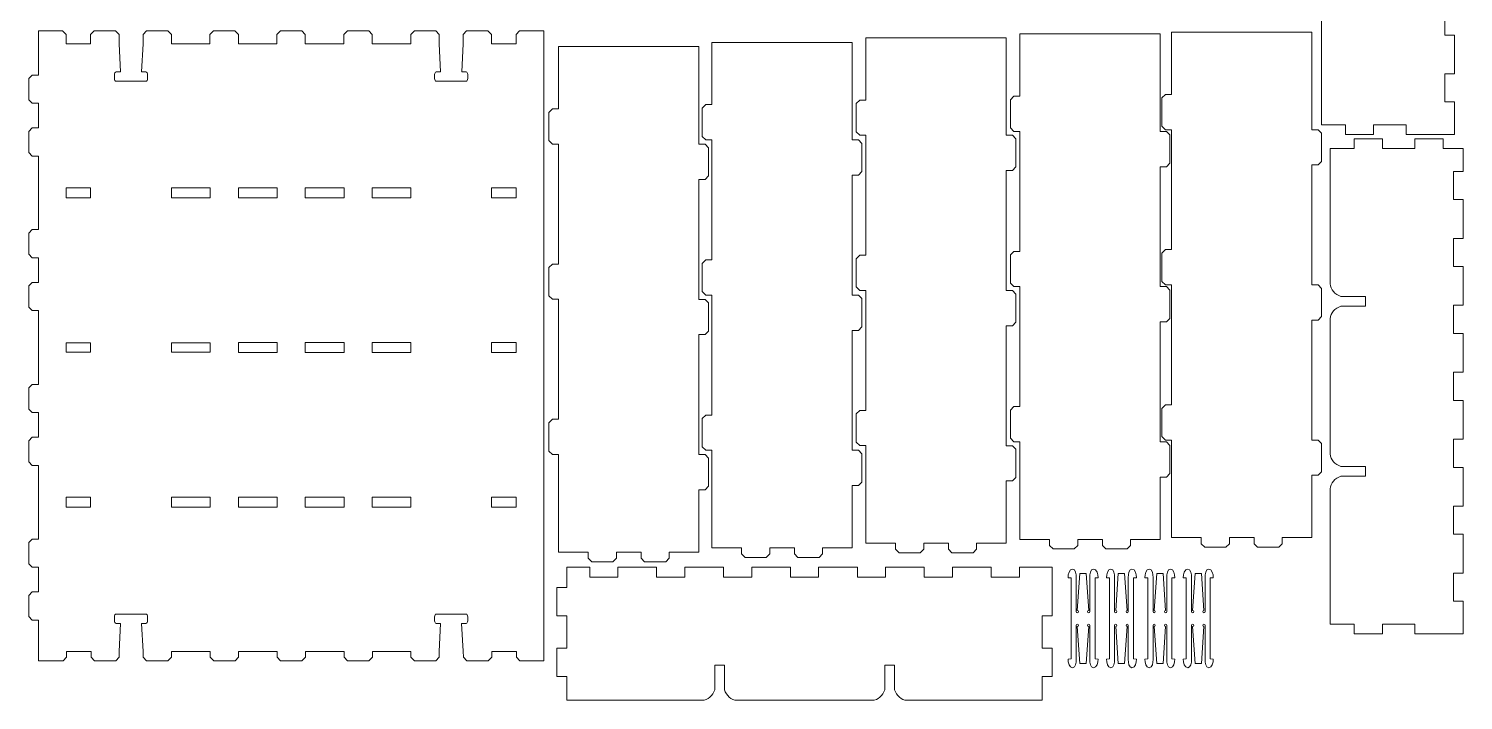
# Model space of a CAD drawing. Header units: inches. Extents: x 2 to 811, y -447 to -2.
# Drawn here: x 403.4 to 810.7, y -446.8 to -256.1 of the extents above; entities that cross this region are included whole.
import ezdxf

# ---------------------------------------------------------------- set-up
doc = ezdxf.new("R2010")
doc.units = ezdxf.units.IN
doc.header["$MEASUREMENT"] = 0
doc.layers.add('Layer 1', color=7, linetype='Continuous')

# ---------------------------------------------------------------- blocks, each defined once
blk = doc.blocks.new('block 3')
at = {"layer": 'Layer 1', "lineweight": 0}
blk.add_lwpolyline([(593.67, -261.18), (553.83, -261.18), (553.83, -278.87), (552.1, -278.87), (551.1, -279.87), (551.1, -287.87), (552.1, -288.87), (553.83, -288.87), (553.83, -322.93), (552.1, -322.93), (551.1, -323.93), (551.1, -331.93), (552.1, -332.93), (553.83, -332.93), (553.83, -367), (552.1, -367), (551.1, -368), (551.1, -376), (552.1, -377), (553.83, -377), (553.83, -404.69), (562.26, -404.69), (562.27, -406.42), (563.27, -407.42), (569.27, -407.42), (570.27, -406.42), (570.26, -404.69), (577.26, -404.69), (577.27, -406.42), (578.27, -407.42), (584.27, -407.42), (585.27, -406.42), (585.26, -404.69), (593.67, -404.69), (593.67, -387), (595.44, -387), (596.44, -386), (596.44, -378), (595.44, -377), (593.67, -377), (593.67, -342.94), (595.44, -342.94), (596.44, -341.94), (596.44, -333.94), (595.44, -332.94), (593.67, -332.94), (593.67, -298.88), (595.44, -298.88), (596.44, -297.88), (596.44, -289.88), (595.44, -288.88), (593.67, -288.88), (593.67, -261.18)], dxfattribs=at)
blk = doc.blocks.new('block 2')
at = {"layer": 'Layer 1'}
blk.add_blockref('block 3', (0, 0), dxfattribs=at)
blk = doc.blocks.new('block 8')
at = {"layer": 'Layer 1', "lineweight": 0}
for points in [[(420.98, -389.15), (414.02, -389.15), (414.02, -391.95), (420.98, -391.95), (420.98, -389.15)], [(454.92, -389.15), (443.92, -389.15), (443.92, -391.95), (454.92, -391.95), (454.92, -389.15)], [(473.92, -389.15), (462.92, -389.15), (462.92, -391.95), (473.92, -391.95), (473.92, -389.15)], [(492.92, -389.15), (481.92, -389.15), (481.92, -391.95), (492.92, -391.95), (492.92, -389.15)], [(511.92, -389.15), (500.92, -389.15), (500.92, -391.95), (511.92, -391.95), (511.92, -389.15)], [(541.75, -389.15), (534.74, -389.15), (534.74, -391.95), (541.75, -391.95), (541.75, -389.15)]]:
    blk.add_lwpolyline(points, dxfattribs=at)
blk = doc.blocks.new('block 9')
at = {"layer": 'Layer 1', "lineweight": 0}
for points in [[(420.98, -345.27), (414.02, -345.27), (414.02, -347.97), (420.98, -347.97), (420.98, -345.27)], [(454.92, -345.27), (443.92, -345.27), (443.92, -347.97), (454.92, -347.97), (454.92, -345.27)], [(473.92, -345.22), (462.92, -345.22), (462.92, -348.02), (473.92, -348.02), (473.92, -345.22)], [(492.92, -345.22), (481.92, -345.22), (481.92, -348.02), (492.92, -348.02), (492.92, -345.22)], [(511.92, -345.22), (500.92, -345.22), (500.92, -348.02), (511.92, -348.02), (511.92, -345.22)], [(541.75, -345.22), (534.74, -345.22), (534.74, -348.02), (541.75, -348.02), (541.75, -345.22)]]:
    blk.add_lwpolyline(points, dxfattribs=at)
blk = doc.blocks.new('block 10')
at = {"layer": 'Layer 1', "lineweight": 0}
for points in [[(420.98, -301.28), (414.02, -301.28), (414.02, -304.08), (420.98, -304.08), (420.98, -301.28)], [(454.92, -301.28), (443.92, -301.28), (443.92, -304.08), (454.92, -304.08), (454.92, -301.28)], [(473.92, -301.28), (462.92, -301.28), (462.92, -304.08), (473.92, -304.08), (473.92, -301.28)], [(492.92, -301.28), (481.92, -301.28), (481.92, -304.08), (492.92, -304.08), (492.92, -301.28)], [(511.92, -301.28), (500.92, -301.28), (500.92, -304.08), (511.92, -304.08), (511.92, -301.28)], [(541.75, -301.28), (534.74, -301.28), (534.74, -304.08), (541.75, -304.08), (541.75, -301.28)]]:
    blk.add_lwpolyline(points, dxfattribs=at)
blk = doc.blocks.new('block 7')
at = {"layer": 'Layer 1'}
for name in ['block 10', 'block 9', 'block 8']:
    blk.add_blockref(name, (0, 0), dxfattribs=at)
blk = doc.blocks.new('block 6')
at = {"layer": 'Layer 1'}
blk.add_blockref('block 7', (0, 0), dxfattribs=at)
blk = doc.blocks.new('block 5')
at = {"layer": 'Layer 1', "lineweight": 0}
blk.add_open_spline([(406.16, -423.99), (406.16, -423.99), (404.39, -423.99), (404.39, -423.99), (404.39, -423.99), (403.39, -422.99), (403.39, -422.99), (403.39, -422.99), (403.39, -416.99), (403.39, -416.99), (403.39, -416.99), (404.39, -415.99), (404.39, -415.99), (404.39, -415.99), (406.16, -415.99), (406.16, -415.99), (406.16, -415.99), (406.16, -408.99), (406.16, -408.99), (406.16, -408.99), (404.39, -408.99), (404.39, -408.99), (404.39, -408.99), (403.39, -407.99), (403.39, -407.99), (403.39, -407.99), (403.39, -401.99), (403.39, -401.99), (403.39, -401.99), (404.39, -400.99), (404.39, -400.99), (404.39, -400.99), (406.16, -400.99), (406.16, -400.99), (406.16, -400.99), (406.16, -380.11), (406.16, -380.11), (406.16, -380.11), (404.39, -380.11), (404.39, -380.11), (404.39, -380.11), (403.39, -379.11), (403.39, -379.11), (403.39, -379.11), (403.39, -373.11), (403.39, -373.11), (403.39, -373.11), (404.39, -372.11), (404.39, -372.11), (404.39, -372.11), (406.16, -372.11), (406.16, -372.11), (406.16, -372.11), (406.16, -365.11), (406.16, -365.11), (406.16, -365.11), (404.39, -365.11), (404.39, -365.11), (404.39, -365.11), (403.39, -364.11), (403.39, -364.11), (403.39, -364.11), (403.39, -358.11), (403.39, -358.11), (403.39, -358.11), (404.39, -357.11), (404.39, -357.11), (404.39, -357.11), (406.16, -357.11), (406.16, -357.11), (406.16, -357.11), (406.16, -336.14), (406.16, -336.14), (406.16, -336.14), (404.39, -336.14), (404.39, -336.14), (404.39, -336.14), (403.39, -335.14), (403.39, -335.14), (403.39, -335.14), (403.39, -329.14), (403.39, -329.14), (403.39, -329.14), (404.39, -328.14), (404.39, -328.14), (404.39, -328.14), (406.16, -328.14), (406.16, -328.14), (406.16, -328.14), (406.16, -321.14), (406.16, -321.14), (406.16, -321.14), (404.39, -321.14), (404.39, -321.14), (404.39, -321.14), (403.39, -320.14), (403.39, -320.14), (403.39, -320.14), (403.39, -314.14), (403.39, -314.14), (403.39, -314.14), (404.39, -313.14), (404.39, -313.14), (404.39, -313.14), (406.16, -313.14), (406.16, -313.14), (406.16, -313.14), (406.16, -292.26), (406.16, -292.26), (406.16, -292.26), (404.39, -292.26), (404.39, -292.26), (404.39, -292.26), (403.39, -291.26), (403.39, -291.26), (403.39, -291.26), (403.39, -285.26), (403.39, -285.26), (403.39, -285.26), (404.39, -284.26), (404.39, -284.26), (404.39, -284.26), (406.16, -284.26), (406.16, -284.26), (406.16, -284.26), (406.16, -277.26), (406.16, -277.26), (406.16, -277.26), (404.39, -277.26), (404.39, -277.26), (404.39, -277.26), (403.39, -276.26), (403.39, -276.26), (403.39, -276.26), (403.39, -270.26), (403.39, -270.26), (403.39, -270.26), (404.39, -269.26), (404.39, -269.26), (404.39, -269.26), (406.16, -269.26), (406.16, -269.26), (406.16, -269.26), (406.16, -256.74), (406.16, -256.74), (406.16, -256.74), (413.02, -256.74), (413.02, -256.74), (413.02, -256.74), (414.02, -257.74), (414.02, -257.74), (414.02, -257.74), (414.02, -260.4), (414.02, -260.4), (414.02, -260.4), (420.98, -260.4), (420.98, -260.4), (420.98, -260.4), (420.98, -257.74), (420.98, -257.74), (420.98, -257.74), (421.98, -256.74), (421.98, -256.74), (421.98, -256.74), (428.04, -256.74), (428.04, -256.74), (428.04, -256.74), (429.04, -257.74), (429.04, -257.74), (429.04, -257.74), (429.04, -260.4), (429.04, -260.4), (429.04, -260.4), (429.47, -268.39), (429.47, -268.39), (429.47, -268.39), (428.22, -268.39), (428.22, -268.39), (427.96, -268.39), (427.75, -268.73), (427.75, -269.15), (427.75, -269.15), (427.75, -270.27), (427.75, -270.27), (427.75, -270.69), (427.96, -271.03), (428.22, -271.03), (428.22, -271.03), (436.68, -271.03), (436.68, -271.03), (436.94, -271.03), (437.15, -270.69), (437.15, -270.27), (437.15, -270.27), (437.15, -269.15), (437.15, -269.15), (437.15, -268.73), (436.94, -268.39), (436.68, -268.39), (436.68, -268.39), (435.45, -268.39), (435.45, -268.39), (435.45, -268.39), (435.86, -260.4), (435.86, -260.4), (435.86, -260.4), (435.86, -257.74), (435.86, -257.74), (435.86, -257.74), (436.86, -256.74), (436.86, -256.74), (436.86, -256.74), (442.92, -256.74), (442.92, -256.74), (442.92, -256.74), (443.92, -257.74), (443.92, -257.74), (443.92, -257.74), (443.92, -260.4), (443.92, -260.4), (443.92, -260.4), (454.86, -260.4), (454.86, -260.4), (454.86, -260.4), (454.86, -257.74), (454.86, -257.74), (454.86, -257.74), (455.86, -256.74), (455.86, -256.74), (455.86, -256.74), (461.92, -256.74), (461.92, -256.74), (461.92, -256.74), (462.92, -257.74), (462.92, -257.74), (462.92, -257.74), (462.92, -260.4), (462.92, -260.4), (462.92, -260.4), (473.86, -260.4), (473.86, -260.4), (473.86, -260.4), (473.86, -257.74), (473.86, -257.74), (473.86, -257.74), (474.86, -256.74), (474.86, -256.74), (474.86, -256.74), (480.92, -256.74), (480.92, -256.74), (480.92, -256.74), (481.92, -257.74), (481.92, -257.74), (481.92, -257.74), (481.92, -260.4), (481.92, -260.4), (481.92, -260.4), (492.86, -260.4), (492.86, -260.4), (492.86, -260.4), (492.86, -257.74), (492.86, -257.74), (492.86, -257.74), (493.86, -256.74), (493.86, -256.74), (493.86, -256.74), (499.92, -256.74), (499.92, -256.74), (499.92, -256.74), (500.92, -257.74), (500.92, -257.74), (500.92, -257.74), (500.92, -260.4), (500.92, -260.4), (500.92, -260.4), (511.92, -260.4), (511.92, -260.4), (511.92, -260.4), (511.92, -257.74), (511.92, -257.74), (511.92, -257.74), (512.92, -256.74), (512.92, -256.74), (512.92, -256.74), (518.97, -256.74), (518.97, -256.74), (518.97, -256.74), (519.92, -257.74), (519.92, -257.74), (519.92, -257.74), (519.92, -260.4), (519.92, -260.4), (519.92, -260.4), (520.35, -268.39), (520.35, -268.39), (520.35, -268.39), (519.1, -268.39), (519.1, -268.39), (518.84, -268.39), (518.63, -268.73), (518.63, -269.15), (518.63, -269.15), (518.63, -270.27), (518.63, -270.27), (518.63, -270.69), (518.84, -271.03), (519.1, -271.03), (519.1, -271.03), (527.56, -271.03), (527.56, -271.03), (527.82, -271.03), (528.03, -270.69), (528.03, -270.27), (528.03, -270.27), (528.03, -269.15), (528.03, -269.15), (528.03, -268.73), (527.82, -268.39), (527.56, -268.39), (527.56, -268.39), (526.32, -268.39), (526.32, -268.39), (526.32, -268.39), (526.74, -260.4), (526.74, -260.4), (526.74, -260.4), (526.74, -257.74), (526.74, -257.74), (526.74, -257.74), (527.68, -256.74), (527.68, -256.74), (527.68, -256.74), (533.74, -256.74), (533.74, -256.74), (533.74, -256.74), (534.74, -257.74), (534.74, -257.74), (534.74, -257.74), (534.74, -260.4), (534.74, -260.4), (534.74, -260.4), (541.75, -260.4), (541.75, -260.4), (541.75, -260.4), (541.75, -257.74), (541.75, -257.74), (541.75, -257.74), (542.75, -256.74), (542.75, -256.74), (542.75, -256.74), (549.67, -256.74), (549.67, -256.74), (549.67, -256.74), (549.67, -435.56), (549.67, -435.56), (549.67, -435.56), (542.86, -435.56), (542.86, -435.56), (542.86, -435.56), (541.86, -434.56), (541.86, -434.56), (541.86, -434.56), (541.86, -432.92), (541.86, -432.92), (541.86, -432.92), (534.85, -432.92), (534.85, -432.92), (534.85, -432.92), (534.85, -434.56), (534.85, -434.56), (534.85, -434.56), (533.85, -435.56), (533.85, -435.56), (533.85, -435.56), (527.79, -435.56), (527.79, -435.56), (527.79, -435.56), (526.79, -434.56), (526.79, -434.56), (526.79, -434.56), (526.74, -432.85), (526.74, -432.85), (526.74, -432.85), (526.31, -424.93), (526.31, -424.93), (526.31, -424.93), (527.56, -424.93), (527.56, -424.93), (527.82, -424.93), (528.03, -424.59), (528.03, -424.18), (528.03, -424.18), (528.03, -423.06), (528.03, -423.06), (528.03, -422.64), (527.82, -422.3), (527.56, -422.3), (527.56, -422.3), (519.1, -422.3), (519.1, -422.3), (518.84, -422.3), (518.63, -422.64), (518.63, -423.06), (518.63, -423.06), (518.63, -424.18), (518.63, -424.18), (518.63, -424.59), (518.84, -424.93), (519.1, -424.93), (519.1, -424.93), (520.33, -424.93), (520.33, -424.93), (520.33, -424.93), (519.97, -432.92), (519.97, -432.92), (519.97, -432.92), (519.97, -434.56), (519.97, -434.56), (519.97, -434.56), (518.97, -435.56), (518.97, -435.56), (518.97, -435.56), (512.92, -435.56), (512.92, -435.56), (512.92, -435.56), (511.92, -434.56), (511.92, -434.56), (511.92, -434.56), (511.92, -432.92), (511.92, -432.92), (511.92, -432.92), (500.97, -432.92), (500.97, -432.92), (500.97, -432.92), (500.97, -434.56), (500.97, -434.56), (500.97, -434.56), (499.97, -435.56), (499.97, -435.56), (499.97, -435.56), (493.92, -435.56), (493.92, -435.56), (493.92, -435.56), (492.92, -434.56), (492.92, -434.56), (492.92, -434.56), (492.92, -432.92), (492.92, -432.92), (492.92, -432.92), (481.97, -432.92), (481.97, -432.92), (481.97, -432.92), (481.97, -434.56), (481.97, -434.56), (481.97, -434.56), (480.97, -435.56), (480.97, -435.56), (480.97, -435.56), (474.92, -435.56), (474.92, -435.56), (474.92, -435.56), (473.92, -434.56), (473.92, -434.56), (473.92, -434.56), (473.92, -432.92), (473.92, -432.92), (473.92, -432.92), (462.97, -432.92), (462.97, -432.92), (462.97, -432.92), (462.97, -434.56), (462.97, -434.56), (462.97, -434.56), (461.97, -435.56), (461.97, -435.56), (461.97, -435.56), (455.92, -435.56), (455.92, -435.56), (455.92, -435.56), (454.92, -434.56), (454.92, -434.56), (454.92, -434.56), (454.92, -432.92), (454.92, -432.92), (454.92, -432.92), (443.92, -432.92), (443.92, -432.92), (443.92, -432.92), (443.92, -434.56), (443.92, -434.56), (443.92, -434.56), (442.92, -435.56), (442.92, -435.56), (442.92, -435.56), (436.86, -435.56), (436.86, -435.56), (436.86, -435.56), (435.91, -434.56), (435.91, -434.56), (435.91, -434.56), (435.91, -432.92), (435.91, -432.92), (435.91, -432.92), (435.43, -424.93), (435.43, -424.93), (435.43, -424.93), (436.68, -424.93), (436.68, -424.93), (436.94, -424.93), (437.15, -424.59), (437.15, -424.18), (437.15, -424.18), (437.15, -423.06), (437.15, -423.06), (437.15, -422.64), (436.94, -422.3), (436.68, -422.3), (436.68, -422.3), (428.22, -422.3), (428.22, -422.3), (427.96, -422.3), (427.75, -422.64), (427.75, -423.06), (427.75, -423.06), (427.75, -424.18), (427.75, -424.18), (427.75, -424.59), (427.96, -424.93), (428.22, -424.93), (428.22, -424.93), (429.45, -424.93), (429.45, -424.93), (429.45, -424.93), (429.1, -432.92), (429.1, -432.92), (429.1, -432.92), (429.1, -434.56), (429.1, -434.56), (429.1, -434.56), (428.15, -435.56), (428.15, -435.56), (428.15, -435.56), (422.09, -435.56), (422.09, -435.56), (422.09, -435.56), (421.09, -434.56), (421.09, -434.56), (421.09, -434.56), (421.09, -432.92), (421.09, -432.92), (421.09, -432.92), (414.13, -432.92), (414.13, -432.92), (414.13, -432.92), (414.13, -434.56), (414.13, -434.56), (414.13, -434.56), (413.13, -435.56), (413.13, -435.56), (413.13, -435.56), (406.16, -435.56), (406.16, -435.56), (406.16, -435.56), (406.16, -423.99), (406.16, -423.99)], degree=3, knots=[0, 0, 0, 0, 1, 1, 1, 2, 2, 2, 3, 3, 3, 4, 4, 4, 5, 5, 5, 6, 6, 6, 7, 7, 7, 8, 8, 8, 9, 9, 9, 10, 10, 10, 11, 11, 11, 12, 12, 12, 13, 13, 13, 14, 14, 14, 15, 15, 15, 16, 16, 16, 17, 17, 17, 18, 18, 18, 19, 19, 19, 20, 20, 20, 21, 21, 21, 22, 22, 22, 23, 23, 23, 24, 24, 24, 25, 25, 25, 26, 26, 26, 27, 27, 27, 28, 28, 28, 29, 29, 29, 30, 30, 30, 31, 31, 31, 32, 32, 32, 33, 33, 33, 34, 34, 34, 35, 35, 35, 36, 36, 36, 37, 37, 37, 38, 38, 38, 39, 39, 39, 40, 40, 40, 41, 41, 41, 42, 42, 42, 43, 43, 43, 44, 44, 44, 45, 45, 45, 46, 46, 46, 47, 47, 47, 48, 48, 48, 49, 49, 49, 50, 50, 50, 51, 51, 51, 52, 52, 52, 53, 53, 53, 54, 54, 54, 55, 55, 55, 56, 56, 56, 57, 57, 57, 58, 58, 58, 59, 59, 59, 60, 60, 60, 61, 61, 61, 62, 62, 62, 63, 63, 63, 64, 64, 64, 65, 65, 65, 66, 66, 66, 67, 67, 67, 68, 68, 68, 69, 69, 69, 70, 70, 70, 71, 71, 71, 72, 72, 72, 73, 73, 73, 74, 74, 74, 75, 75, 75, 76, 76, 76, 77, 77, 77, 78, 78, 78, 79, 79, 79, 80, 80, 80, 81, 81, 81, 82, 82, 82, 83, 83, 83, 84, 84, 84, 85, 85, 85, 86, 86, 86, 87, 87, 87, 88, 88, 88, 89, 89, 89, 90, 90, 90, 91, 91, 91, 92, 92, 92, 93, 93, 93, 94, 94, 94, 95, 95, 95, 96, 96, 96, 97, 97, 97, 98, 98, 98, 99, 99, 99, 100, 100, 100, 101, 101, 101, 102, 102, 102, 103, 103, 103, 104, 104, 104, 105, 105, 105, 106, 106, 106, 107, 107, 107, 108, 108, 108, 109, 109, 109, 110, 110, 110, 111, 111, 111, 112, 112, 112, 113, 113, 113, 114, 114, 114, 115, 115, 115, 116, 116, 116, 117, 117, 117, 118, 118, 118, 119, 119, 119, 120, 120, 120, 121, 121, 121, 122, 122, 122, 123, 123, 123, 124, 124, 124, 125, 125, 125, 126, 126, 126, 127, 127, 127, 128, 128, 128, 129, 129, 129, 130, 130, 130, 131, 131, 131, 132, 132, 132, 133, 133, 133, 134, 134, 134, 135, 135, 135, 136, 136, 136, 137, 137, 137, 138, 138, 138, 139, 139, 139, 140, 140, 140, 141, 141, 141, 142, 142, 142, 143, 143, 143, 144, 144, 144, 145, 145, 145, 146, 146, 146, 147, 147, 147, 148, 148, 148, 149, 149, 149, 150, 150, 150, 151, 151, 151, 152, 152, 152, 153, 153, 153, 154, 154, 154, 155, 155, 155, 156, 156, 156, 157, 157, 157, 158, 158, 158, 159, 159, 159, 160, 160, 160, 161, 161, 161, 162, 162, 162, 163, 163, 163, 164, 164, 164, 165, 165, 165, 166, 166, 166, 167, 167, 167, 168, 168, 168, 169, 169, 169, 170, 170, 170, 171, 171, 171, 172, 172, 172, 173, 173, 173, 174, 174, 174, 175, 175, 175, 176, 176, 176, 177, 177, 177, 178, 178, 178, 179, 179, 179, 180, 180, 180, 181, 181, 181, 182, 182, 182, 183, 183, 183, 184, 184, 184, 185, 185, 185, 186, 186, 186, 187, 187, 187, 188, 188, 188, 188], dxfattribs=at)
at = {"layer": 'Layer 1'}
blk.add_blockref('block 6', (0, 0), dxfattribs=at)
blk = doc.blocks.new('block 4')
at = {"layer": 'Layer 1'}
blk.add_blockref('block 5', (0, 0), dxfattribs=at)
blk = doc.blocks.new('block 11')
at = {"layer": 'Layer 1', "lineweight": 0}
blk.add_lwpolyline([(637.2, -259.98), (597.35, -259.98), (597.35, -277.67), (595.63, -277.67), (594.63, -278.67), (594.63, -286.67), (595.63, -287.67), (597.35, -287.67), (597.35, -321.73), (595.63, -321.73), (594.63, -322.73), (594.63, -330.73), (595.63, -331.73), (597.35, -331.73), (597.35, -365.79), (595.63, -365.79), (594.63, -366.79), (594.63, -374.79), (595.63, -375.79), (597.35, -375.79), (597.35, -403.49), (605.78, -403.49), (605.8, -405.22), (606.8, -406.22), (612.8, -406.22), (613.8, -405.22), (613.78, -403.49), (620.78, -403.49), (620.8, -405.22), (621.8, -406.22), (627.8, -406.22), (628.8, -405.22), (628.78, -403.49), (637.2, -403.49), (637.2, -385.8), (638.97, -385.8), (639.97, -384.8), (639.97, -376.8), (638.97, -375.8), (637.2, -375.8), (637.2, -341.74), (638.97, -341.74), (639.97, -340.74), (639.97, -332.74), (638.97, -331.74), (637.2, -331.74), (637.2, -297.67), (638.97, -297.67), (639.97, -296.67), (639.97, -288.67), (638.97, -287.68), (637.2, -287.68), (637.2, -259.98)], dxfattribs=at)
blk = doc.blocks.new('block 12')
at = {"layer": 'Layer 1', "lineweight": 0}
blk.add_lwpolyline([(680.92, -258.67), (641.08, -258.67), (641.08, -276.36), (639.36, -276.36), (638.36, -277.36), (638.36, -285.36), (639.36, -286.36), (641.08, -286.36), (641.08, -320.42), (639.36, -320.42), (638.36, -321.42), (638.36, -329.42), (639.36, -330.42), (641.08, -330.42), (641.08, -364.48), (639.36, -364.48), (638.36, -365.48), (638.36, -373.48), (639.36, -374.48), (641.08, -374.48), (641.08, -402.18), (649.51, -402.18), (649.52, -403.91), (650.52, -404.91), (656.52, -404.91), (657.52, -403.91), (657.51, -402.18), (664.51, -402.18), (664.52, -403.91), (665.52, -404.91), (671.52, -404.91), (672.52, -403.91), (672.51, -402.18), (680.92, -402.18), (680.92, -384.49), (682.69, -384.49), (683.69, -383.49), (683.69, -375.49), (682.69, -374.49), (680.92, -374.49), (680.92, -340.43), (682.69, -340.43), (683.69, -339.43), (683.69, -331.43), (682.69, -330.43), (680.92, -330.43), (680.92, -296.36), (682.69, -296.36), (683.69, -295.36), (683.69, -287.36), (682.69, -286.36), (680.92, -286.36), (680.92, -258.67)], dxfattribs=at)
blk = doc.blocks.new('block 13')
at = {"layer": 'Layer 1', "lineweight": 0}
blk.add_lwpolyline([(724.65, -257.58), (684.81, -257.58), (684.81, -275.27), (683.09, -275.27), (682.09, -276.27), (682.09, -284.27), (683.09, -285.27), (684.81, -285.27), (684.81, -319.33), (683.09, -319.33), (682.09, -320.33), (682.09, -328.33), (683.09, -329.33), (684.81, -329.33), (684.81, -363.39), (683.09, -363.39), (682.09, -364.39), (682.09, -372.39), (683.09, -373.39), (684.81, -373.39), (684.81, -401.09), (693.24, -401.09), (693.25, -402.82), (694.25, -403.82), (700.25, -403.82), (701.25, -402.82), (701.24, -401.09), (708.24, -401.09), (708.25, -402.82), (709.25, -403.82), (715.25, -403.82), (716.25, -402.82), (716.24, -401.09), (724.65, -401.09), (724.65, -383.4), (726.42, -383.4), (727.42, -382.4), (727.42, -374.4), (726.42, -373.4), (724.65, -373.4), (724.65, -339.34), (726.42, -339.34), (727.42, -338.34), (727.42, -330.34), (726.42, -329.34), (724.65, -329.34), (724.65, -295.28), (726.42, -295.28), (727.42, -294.28), (727.42, -286.28), (726.42, -285.28), (724.65, -285.28), (724.65, -257.58)], dxfattribs=at)
blk = doc.blocks.new('block 14')
at = {"layer": 'Layer 1', "lineweight": 0}
for points in [[(704.66, -421.61), (704.66, -411.94), (704.7, -411.18), (704.86, -410.39), (705.18, -409.78), (705.73, -409.53), (706.3, -409.78), (706.7, -410.4), (706.92, -411.2), (707, -411.96), (706.14, -412.04), (706.14, -435.05), (707, -435.13), (706.92, -435.89), (706.7, -436.68), (706.3, -437.31), (705.73, -437.56), (705.18, -437.31), (704.86, -436.69), (704.7, -435.91), (704.66, -435.15), (704.66, -425.48), (704.57, -425.26), (704.35, -425.17), (704.12, -425.26), (704.03, -425.48), (704.12, -425.7), (704.35, -425.8), (703.63, -436.35), (701.83, -436.35), (701.11, -425.8), (701.34, -425.7), (701.43, -425.48), (701.34, -425.26), (701.11, -425.17), (700.89, -425.26), (700.8, -425.48), (700.8, -435.15), (700.76, -435.91), (700.6, -436.69), (700.28, -437.31), (699.73, -437.56), (699.16, -437.31), (698.76, -436.68), (698.54, -435.89), (698.47, -435.13), (699.32, -435.05), (699.32, -412.04), (698.47, -411.96), (698.54, -411.2), (698.76, -410.4), (699.16, -409.78), (699.73, -409.53), (700.28, -409.78), (700.6, -410.39), (700.76, -411.18), (700.8, -411.94), (700.8, -421.61), (700.89, -421.83), (701.11, -421.92), (701.34, -421.83), (701.43, -421.61), (701.34, -421.38), (701.11, -421.29), (701.83, -410.74), (703.63, -410.74), (704.35, -421.29), (704.12, -421.38), (704.03, -421.61), (704.12, -421.83), (704.35, -421.92), (704.57, -421.83), (704.66, -421.61)], [(715.57, -421.61), (715.57, -411.94), (715.61, -411.18), (715.77, -410.39), (716.09, -409.78), (716.63, -409.53), (717.21, -409.78), (717.6, -410.4), (717.83, -411.2), (717.9, -411.96), (717.05, -412.04), (717.05, -435.05), (717.9, -435.13), (717.83, -435.89), (717.6, -436.68), (717.21, -437.31), (716.63, -437.56), (716.09, -437.31), (715.77, -436.69), (715.61, -435.91), (715.57, -435.15), (715.57, -425.48), (715.47, -425.26), (715.25, -425.17), (715.03, -425.26), (714.94, -425.48), (715.03, -425.7), (715.26, -425.8), (714.54, -436.35), (712.74, -436.35), (712.02, -425.8), (712.24, -425.7), (712.34, -425.48), (712.24, -425.26), (712.02, -425.17), (711.8, -425.26), (711.71, -425.48), (711.71, -435.15), (711.67, -435.91), (711.51, -436.69), (711.19, -437.31), (710.64, -437.56), (710.07, -437.31), (709.67, -436.68), (709.45, -435.89), (709.37, -435.13), (710.23, -435.05), (710.23, -412.04), (709.37, -411.96), (709.45, -411.2), (709.67, -410.4), (710.07, -409.78), (710.64, -409.53), (711.19, -409.78), (711.51, -410.39), (711.67, -411.18), (711.71, -411.94), (711.71, -421.61), (711.8, -421.83), (712.02, -421.92), (712.24, -421.83), (712.34, -421.61), (712.24, -421.38), (712.02, -421.29), (712.74, -410.74), (714.54, -410.74), (715.25, -421.29), (715.03, -421.38), (714.94, -421.61), (715.03, -421.83), (715.25, -421.92), (715.48, -421.83), (715.57, -421.61)], [(726.48, -421.61), (726.48, -411.94), (726.52, -411.18), (726.67, -410.39), (727, -409.78), (727.54, -409.53), (728.12, -409.78), (728.51, -410.4), (728.74, -411.2), (728.81, -411.96), (727.96, -412.04), (727.96, -435.05), (728.81, -435.13), (728.74, -435.89), (728.51, -436.68), (728.12, -437.31), (727.54, -437.56), (727, -437.31), (726.67, -436.69), (726.52, -435.91), (726.48, -435.15), (726.48, -425.48), (726.38, -425.26), (726.16, -425.17), (725.94, -425.26), (725.85, -425.48), (725.94, -425.7), (726.16, -425.8), (725.45, -436.35), (723.64, -436.35), (722.93, -425.8), (723.15, -425.7), (723.24, -425.48), (723.15, -425.26), (722.93, -425.17), (722.71, -425.26), (722.62, -425.48), (722.62, -435.15), (722.57, -435.91), (722.42, -436.69), (722.09, -437.31), (721.55, -437.56), (720.97, -437.31), (720.58, -436.68), (720.35, -435.89), (720.28, -435.13), (721.14, -435.05), (721.14, -412.04), (720.28, -411.96), (720.35, -411.2), (720.58, -410.4), (720.97, -409.78), (721.55, -409.53), (722.1, -409.78), (722.42, -410.39), (722.58, -411.18), (722.62, -411.94), (722.62, -421.61), (722.71, -421.83), (722.93, -421.92), (723.15, -421.83), (723.24, -421.61), (723.15, -421.38), (722.93, -421.29), (723.64, -410.74), (725.45, -410.74), (726.16, -421.29), (725.94, -421.38), (725.85, -421.61), (725.94, -421.83), (726.16, -421.92), (726.38, -421.83), (726.48, -421.61)], [(737.38, -421.61), (737.38, -411.94), (737.43, -411.18), (737.58, -410.39), (737.91, -409.78), (738.45, -409.53), (739.03, -409.78), (739.42, -410.4), (739.65, -411.2), (739.72, -411.96), (738.86, -412.04), (738.86, -435.05), (739.72, -435.13), (739.65, -435.89), (739.42, -436.68), (739.03, -437.31), (738.45, -437.56), (737.9, -437.31), (737.58, -436.69), (737.42, -435.91), (737.38, -435.15), (737.38, -425.48), (737.29, -425.26), (737.07, -425.17), (736.85, -425.26), (736.76, -425.48), (736.85, -425.7), (737.07, -425.8), (736.36, -436.35), (734.55, -436.35), (733.84, -425.8), (734.06, -425.7), (734.15, -425.48), (734.06, -425.26), (733.84, -425.17), (733.62, -425.26), (733.52, -425.48), (733.52, -435.15), (733.48, -435.91), (733.33, -436.69), (733, -437.31), (732.46, -437.56), (731.88, -437.31), (731.49, -436.68), (731.26, -435.89), (731.19, -435.13), (732.04, -435.05), (732.04, -412.04), (731.19, -411.96), (731.26, -411.2), (731.49, -410.4), (731.88, -409.78), (732.46, -409.53), (733, -409.78), (733.33, -410.39), (733.48, -411.18), (733.52, -411.94), (733.52, -421.61), (733.62, -421.83), (733.84, -421.92), (734.06, -421.83), (734.15, -421.61), (734.06, -421.38), (733.84, -421.29), (734.55, -410.74), (736.36, -410.74), (737.07, -421.29), (736.85, -421.38), (736.76, -421.61), (736.85, -421.83), (737.07, -421.92), (737.29, -421.83), (737.38, -421.61)]]:
    blk.add_lwpolyline(points, dxfattribs=at)
blk = doc.blocks.new('block 23')
at = {"layer": 'Layer 1', "lineweight": 0}
blk.add_lwpolyline([(767.68, -257.08), (727.84, -257.08), (727.84, -274.77), (726.12, -274.77), (725.12, -275.77), (725.12, -283.77), (726.12, -284.77), (727.84, -284.77), (727.84, -318.83), (726.12, -318.83), (725.12, -319.83), (725.12, -327.83), (726.12, -328.83), (727.84, -328.83), (727.84, -362.89), (726.12, -362.89), (725.12, -363.89), (725.12, -371.89), (726.12, -372.89), (727.84, -372.89), (727.84, -400.59), (736.27, -400.59), (736.28, -402.32), (737.28, -403.32), (743.28, -403.32), (744.28, -402.32), (744.27, -400.59), (751.27, -400.59), (751.28, -402.32), (752.28, -403.32), (758.28, -403.32), (759.28, -402.32), (759.27, -400.59), (767.68, -400.59), (767.68, -382.9), (769.45, -382.9), (770.45, -381.9), (770.45, -373.9), (769.45, -372.9), (767.68, -372.9), (767.68, -338.84), (769.45, -338.84), (770.45, -337.84), (770.45, -329.84), (769.45, -328.84), (767.68, -328.84), (767.68, -294.78), (769.45, -294.78), (770.45, -293.78), (770.45, -285.78), (769.45, -284.78), (767.68, -284.78), (767.68, -257.08)], dxfattribs=at)
blk = doc.blocks.new('block 53')
at = {"layer": 'Layer 1', "lineweight": 0}
blk.add_open_spline([(808.21, -154.9), (808.21, -154.9), (808.21, -148.4), (808.21, -148.4), (808.21, -148.4), (805.45, -148.4), (805.45, -148.4), (805.45, -148.4), (805.45, -148.4), (805.45, -148.4), (805.45, -148.4), (802.47, -148.4), (802.47, -148.4), (802.47, -148.4), (802.47, -145.61), (802.47, -145.61), (802.47, -145.61), (794.47, -145.61), (794.47, -145.61), (794.47, -145.61), (794.47, -148.4), (794.47, -148.4), (794.47, -148.4), (785.23, -148.4), (785.23, -148.4), (785.23, -148.4), (785.23, -145.61), (785.23, -145.61), (785.23, -145.61), (777.23, -145.61), (777.23, -145.61), (777.23, -145.61), (777.23, -148.4), (777.23, -148.4), (777.23, -148.4), (770.45, -148.4), (770.45, -148.4), (770.45, -148.4), (770.45, -186.8), (770.45, -186.8), (770.45, -188.45), (771.79, -189.8), (773.45, -190.38), (773.45, -190.38), (780.45, -190.38), (780.45, -190.38), (780.45, -190.38), (780.45, -193.14), (780.45, -193.14), (780.45, -193.14), (773.45, -193.14), (773.45, -193.14), (771.79, -193.7), (770.45, -195.04), (770.45, -196.7), (770.45, -196.7), (770.45, -235.1), (770.45, -235.1), (770.45, -236.75), (771.79, -238.1), (773.45, -238.65), (773.45, -238.65), (780.45, -238.65), (780.45, -238.65), (780.45, -238.65), (780.45, -241.41), (780.45, -241.41), (780.45, -241.41), (773.45, -241.41), (773.45, -241.41), (771.79, -242), (770.45, -243.34), (770.45, -245), (770.45, -245), (770.45, -283.4), (770.45, -283.4), (770.45, -283.4), (777.23, -283.4), (777.23, -283.4), (777.23, -283.4), (777.23, -286.16), (777.23, -286.16), (777.23, -286.16), (785.23, -286.16), (785.23, -286.16), (785.23, -286.16), (785.23, -283.4), (785.23, -283.4), (785.23, -283.4), (794.47, -283.4), (794.47, -283.4), (794.47, -283.4), (794.47, -286.16), (794.47, -286.16), (794.47, -286.16), (805.45, -286.16), (805.45, -286.16), (805.45, -286.16), (808.21, -286.16), (808.21, -286.16), (808.21, -286.16), (808.21, -283.4), (808.21, -283.4), (808.21, -283.4), (808.21, -276.9), (808.21, -276.9), (808.21, -276.9), (805.45, -276.9), (805.45, -276.9), (805.45, -276.9), (805.45, -268.9), (805.45, -268.9), (805.45, -268.9), (808.21, -268.9), (808.21, -268.9), (808.21, -268.9), (808.21, -257.9), (808.21, -257.9), (808.21, -257.9), (805.45, -257.9), (805.45, -257.9), (805.45, -257.9), (805.45, -249.9), (805.45, -249.9), (805.45, -249.9), (808.21, -249.9), (808.21, -249.9), (808.21, -249.9), (808.21, -238.9), (808.21, -238.9), (808.21, -238.9), (805.45, -238.9), (805.45, -238.9), (805.45, -238.9), (805.45, -230.9), (805.45, -230.9), (805.45, -230.9), (808.21, -230.9), (808.21, -230.9), (808.21, -230.9), (808.21, -219.9), (808.21, -219.9), (808.21, -219.9), (805.45, -219.9), (805.45, -219.9), (805.45, -219.9), (805.45, -211.9), (805.45, -211.9), (805.45, -211.9), (808.21, -211.9), (808.21, -211.9), (808.21, -211.9), (808.21, -200.9), (808.21, -200.9), (808.21, -200.9), (805.45, -200.9), (805.45, -200.9), (805.45, -200.9), (805.45, -192.9), (805.45, -192.9), (805.45, -192.9), (808.21, -192.9), (808.21, -192.9), (808.21, -192.9), (808.21, -181.9), (808.21, -181.9), (808.21, -181.9), (805.45, -181.9), (805.45, -181.9), (805.45, -181.9), (805.45, -173.9), (805.45, -173.9), (805.45, -173.9), (808.21, -173.9), (808.21, -173.9), (808.21, -173.9), (808.21, -162.9), (808.21, -162.9), (808.21, -162.9), (805.45, -162.9), (805.45, -162.9), (805.45, -162.9), (805.45, -154.9), (805.45, -154.9), (805.45, -154.9), (808.21, -154.9), (808.21, -154.9)], degree=3, knots=[0, 0, 0, 0, 1, 1, 1, 2, 2, 2, 3, 3, 3, 4, 4, 4, 5, 5, 5, 6, 6, 6, 7, 7, 7, 8, 8, 8, 9, 9, 9, 10, 10, 10, 11, 11, 11, 12, 12, 12, 13, 13, 13, 14, 14, 14, 15, 15, 15, 16, 16, 16, 17, 17, 17, 18, 18, 18, 19, 19, 19, 20, 20, 20, 21, 21, 21, 22, 22, 22, 23, 23, 23, 24, 24, 24, 25, 25, 25, 26, 26, 26, 27, 27, 27, 28, 28, 28, 29, 29, 29, 30, 30, 30, 31, 31, 31, 32, 32, 32, 33, 33, 33, 34, 34, 34, 35, 35, 35, 36, 36, 36, 37, 37, 37, 38, 38, 38, 39, 39, 39, 40, 40, 40, 41, 41, 41, 42, 42, 42, 43, 43, 43, 44, 44, 44, 45, 45, 45, 46, 46, 46, 47, 47, 47, 48, 48, 48, 49, 49, 49, 50, 50, 50, 51, 51, 51, 52, 52, 52, 53, 53, 53, 54, 54, 54, 55, 55, 55, 56, 56, 56, 57, 57, 57, 58, 58, 58, 59, 59, 59, 60, 60, 60, 61, 61, 61, 62, 62, 62, 62], dxfattribs=at)
blk = doc.blocks.new('block 54')
at = {"layer": 'Layer 1', "lineweight": 0}
blk.add_open_spline([(810.7, -296.64), (810.7, -296.64), (810.7, -290.14), (810.7, -290.14), (810.7, -290.14), (807.93, -290.14), (807.93, -290.14), (807.93, -290.14), (807.93, -290.14), (807.93, -290.14), (807.93, -290.14), (804.95, -290.14), (804.95, -290.14), (804.95, -290.14), (804.95, -287.34), (804.95, -287.34), (804.95, -287.34), (796.95, -287.34), (796.95, -287.34), (796.95, -287.34), (796.95, -290.14), (796.95, -290.14), (796.95, -290.14), (787.71, -290.14), (787.71, -290.14), (787.71, -290.14), (787.71, -287.34), (787.71, -287.34), (787.71, -287.34), (779.71, -287.34), (779.71, -287.34), (779.71, -287.34), (779.71, -290.14), (779.71, -290.14), (779.71, -290.14), (772.93, -290.14), (772.93, -290.14), (772.93, -290.14), (772.93, -328.54), (772.93, -328.54), (772.93, -330.19), (774.27, -331.54), (775.93, -332.12), (775.93, -332.12), (782.93, -332.12), (782.93, -332.12), (782.93, -332.12), (782.93, -334.88), (782.93, -334.88), (782.93, -334.88), (775.93, -334.88), (775.93, -334.88), (774.27, -335.44), (772.93, -336.78), (772.93, -338.44), (772.93, -338.44), (772.93, -376.84), (772.93, -376.84), (772.93, -378.49), (774.27, -379.84), (775.93, -380.39), (775.93, -380.39), (782.93, -380.39), (782.93, -380.39), (782.93, -380.39), (782.93, -383.15), (782.93, -383.15), (782.93, -383.15), (775.93, -383.15), (775.93, -383.15), (774.27, -383.74), (772.93, -385.08), (772.93, -386.74), (772.93, -386.74), (772.93, -425.14), (772.93, -425.14), (772.93, -425.14), (779.71, -425.14), (779.71, -425.14), (779.71, -425.14), (779.71, -427.9), (779.71, -427.9), (779.71, -427.9), (787.71, -427.9), (787.71, -427.9), (787.71, -427.9), (787.71, -425.14), (787.71, -425.14), (787.71, -425.14), (796.95, -425.14), (796.95, -425.14), (796.95, -425.14), (796.95, -427.9), (796.95, -427.9), (796.95, -427.9), (807.93, -427.9), (807.93, -427.9), (807.93, -427.9), (810.7, -427.9), (810.7, -427.9), (810.7, -427.9), (810.7, -425.14), (810.7, -425.14), (810.7, -425.14), (810.7, -418.64), (810.7, -418.64), (810.7, -418.64), (807.93, -418.64), (807.93, -418.64), (807.93, -418.64), (807.93, -410.64), (807.93, -410.64), (807.93, -410.64), (810.7, -410.64), (810.7, -410.64), (810.7, -410.64), (810.7, -399.64), (810.7, -399.64), (810.7, -399.64), (807.93, -399.64), (807.93, -399.64), (807.93, -399.64), (807.93, -391.64), (807.93, -391.64), (807.93, -391.64), (810.7, -391.64), (810.7, -391.64), (810.7, -391.64), (810.7, -380.64), (810.7, -380.64), (810.7, -380.64), (807.93, -380.64), (807.93, -380.64), (807.93, -380.64), (807.93, -372.64), (807.93, -372.64), (807.93, -372.64), (810.7, -372.64), (810.7, -372.64), (810.7, -372.64), (810.7, -361.64), (810.7, -361.64), (810.7, -361.64), (807.93, -361.64), (807.93, -361.64), (807.93, -361.64), (807.93, -353.64), (807.93, -353.64), (807.93, -353.64), (810.7, -353.64), (810.7, -353.64), (810.7, -353.64), (810.7, -342.64), (810.7, -342.64), (810.7, -342.64), (807.93, -342.64), (807.93, -342.64), (807.93, -342.64), (807.93, -334.64), (807.93, -334.64), (807.93, -334.64), (810.7, -334.64), (810.7, -334.64), (810.7, -334.64), (810.7, -323.64), (810.7, -323.64), (810.7, -323.64), (807.93, -323.64), (807.93, -323.64), (807.93, -323.64), (807.93, -315.64), (807.93, -315.64), (807.93, -315.64), (810.7, -315.64), (810.7, -315.64), (810.7, -315.64), (810.7, -304.64), (810.7, -304.64), (810.7, -304.64), (807.93, -304.64), (807.93, -304.64), (807.93, -304.64), (807.93, -296.64), (807.93, -296.64), (807.93, -296.64), (810.7, -296.64), (810.7, -296.64)], degree=3, knots=[0, 0, 0, 0, 1, 1, 1, 2, 2, 2, 3, 3, 3, 4, 4, 4, 5, 5, 5, 6, 6, 6, 7, 7, 7, 8, 8, 8, 9, 9, 9, 10, 10, 10, 11, 11, 11, 12, 12, 12, 13, 13, 13, 14, 14, 14, 15, 15, 15, 16, 16, 16, 17, 17, 17, 18, 18, 18, 19, 19, 19, 20, 20, 20, 21, 21, 21, 22, 22, 22, 23, 23, 23, 24, 24, 24, 25, 25, 25, 26, 26, 26, 27, 27, 27, 28, 28, 28, 29, 29, 29, 30, 30, 30, 31, 31, 31, 32, 32, 32, 33, 33, 33, 34, 34, 34, 35, 35, 35, 36, 36, 36, 37, 37, 37, 38, 38, 38, 39, 39, 39, 40, 40, 40, 41, 41, 41, 42, 42, 42, 43, 43, 43, 44, 44, 44, 45, 45, 45, 46, 46, 46, 47, 47, 47, 48, 48, 48, 49, 49, 49, 50, 50, 50, 51, 51, 51, 52, 52, 52, 53, 53, 53, 54, 54, 54, 55, 55, 55, 56, 56, 56, 57, 57, 57, 58, 58, 58, 59, 59, 59, 60, 60, 60, 61, 61, 61, 62, 62, 62, 62], dxfattribs=at)
blk = doc.blocks.new('block 55')
at = {"layer": 'Layer 1', "lineweight": 0}
blk.add_open_spline([(562.67, -409.01), (562.67, -409.01), (556.17, -409.01), (556.17, -409.01), (556.17, -409.01), (556.17, -411.78), (556.17, -411.78), (556.17, -411.78), (556.17, -411.78), (556.17, -411.78), (556.17, -411.78), (556.17, -414.76), (556.17, -414.76), (556.17, -414.76), (553.38, -414.76), (553.38, -414.76), (553.38, -414.76), (553.38, -422.76), (553.38, -422.76), (553.38, -422.76), (556.17, -422.76), (556.17, -422.76), (556.17, -422.76), (556.17, -432), (556.17, -432), (556.17, -432), (553.38, -432), (553.38, -432), (553.38, -432), (553.38, -440), (553.38, -440), (553.38, -440), (556.17, -440), (556.17, -440), (556.17, -440), (556.17, -446.78), (556.17, -446.78), (556.17, -446.78), (594.57, -446.78), (594.57, -446.78), (596.23, -446.78), (597.57, -445.43), (598.15, -443.78), (598.15, -443.78), (598.15, -436.78), (598.15, -436.78), (598.15, -436.78), (600.92, -436.78), (600.92, -436.78), (600.92, -436.78), (600.92, -443.78), (600.92, -443.78), (601.47, -445.43), (602.81, -446.78), (604.47, -446.78), (604.47, -446.78), (642.87, -446.78), (642.87, -446.78), (644.53, -446.78), (645.87, -445.43), (646.42, -443.78), (646.42, -443.78), (646.42, -436.78), (646.42, -436.78), (646.42, -436.78), (649.19, -436.78), (649.19, -436.78), (649.19, -436.78), (649.19, -443.78), (649.19, -443.78), (649.77, -445.43), (651.11, -446.78), (652.77, -446.78), (652.77, -446.78), (691.17, -446.78), (691.17, -446.78), (691.17, -446.78), (691.17, -440), (691.17, -440), (691.17, -440), (693.93, -440), (693.93, -440), (693.93, -440), (693.93, -432), (693.93, -432), (693.93, -432), (691.17, -432), (691.17, -432), (691.17, -432), (691.17, -422.76), (691.17, -422.76), (691.17, -422.76), (693.93, -422.76), (693.93, -422.76), (693.93, -422.76), (693.93, -411.78), (693.93, -411.78), (693.93, -411.78), (693.93, -409.01), (693.93, -409.01), (693.93, -409.01), (691.17, -409.01), (691.17, -409.01), (691.17, -409.01), (684.67, -409.01), (684.67, -409.01), (684.67, -409.01), (684.67, -411.78), (684.67, -411.78), (684.67, -411.78), (676.67, -411.78), (676.67, -411.78), (676.67, -411.78), (676.67, -409.01), (676.67, -409.01), (676.67, -409.01), (665.67, -409.01), (665.67, -409.01), (665.67, -409.01), (665.67, -411.78), (665.67, -411.78), (665.67, -411.78), (657.67, -411.78), (657.67, -411.78), (657.67, -411.78), (657.67, -409.01), (657.67, -409.01), (657.67, -409.01), (646.67, -409.01), (646.67, -409.01), (646.67, -409.01), (646.67, -411.78), (646.67, -411.78), (646.67, -411.78), (638.67, -411.78), (638.67, -411.78), (638.67, -411.78), (638.67, -409.01), (638.67, -409.01), (638.67, -409.01), (627.67, -409.01), (627.67, -409.01), (627.67, -409.01), (627.67, -411.78), (627.67, -411.78), (627.67, -411.78), (619.67, -411.78), (619.67, -411.78), (619.67, -411.78), (619.67, -409.01), (619.67, -409.01), (619.67, -409.01), (608.67, -409.01), (608.67, -409.01), (608.67, -409.01), (608.67, -411.78), (608.67, -411.78), (608.67, -411.78), (600.67, -411.78), (600.67, -411.78), (600.67, -411.78), (600.67, -409.01), (600.67, -409.01), (600.67, -409.01), (589.67, -409.01), (589.67, -409.01), (589.67, -409.01), (589.67, -411.78), (589.67, -411.78), (589.67, -411.78), (581.67, -411.78), (581.67, -411.78), (581.67, -411.78), (581.67, -409.01), (581.67, -409.01), (581.67, -409.01), (570.67, -409.01), (570.67, -409.01), (570.67, -409.01), (570.67, -411.78), (570.67, -411.78), (570.67, -411.78), (562.67, -411.78), (562.67, -411.78), (562.67, -411.78), (562.67, -409.01), (562.67, -409.01)], degree=3, knots=[0, 0, 0, 0, 1, 1, 1, 2, 2, 2, 3, 3, 3, 4, 4, 4, 5, 5, 5, 6, 6, 6, 7, 7, 7, 8, 8, 8, 9, 9, 9, 10, 10, 10, 11, 11, 11, 12, 12, 12, 13, 13, 13, 14, 14, 14, 15, 15, 15, 16, 16, 16, 17, 17, 17, 18, 18, 18, 19, 19, 19, 20, 20, 20, 21, 21, 21, 22, 22, 22, 23, 23, 23, 24, 24, 24, 25, 25, 25, 26, 26, 26, 27, 27, 27, 28, 28, 28, 29, 29, 29, 30, 30, 30, 31, 31, 31, 32, 32, 32, 33, 33, 33, 34, 34, 34, 35, 35, 35, 36, 36, 36, 37, 37, 37, 38, 38, 38, 39, 39, 39, 40, 40, 40, 41, 41, 41, 42, 42, 42, 43, 43, 43, 44, 44, 44, 45, 45, 45, 46, 46, 46, 47, 47, 47, 48, 48, 48, 49, 49, 49, 50, 50, 50, 51, 51, 51, 52, 52, 52, 53, 53, 53, 54, 54, 54, 55, 55, 55, 56, 56, 56, 57, 57, 57, 58, 58, 58, 59, 59, 59, 60, 60, 60, 61, 61, 61, 62, 62, 62, 62], dxfattribs=at)

msp = doc.modelspace()

# ---------------------------------------------------------------- block references
at = {"layer": 'Layer 1'}
for name in ['block 53', 'block 4', 'block 11', 'block 12', 'block 13', 'block 23', 'block 2', 'block 54', 'block 55', 'block 14']:
    msp.add_blockref(name, (0, 0), dxfattribs=at)

doc.saveas('drawing.dxf')
